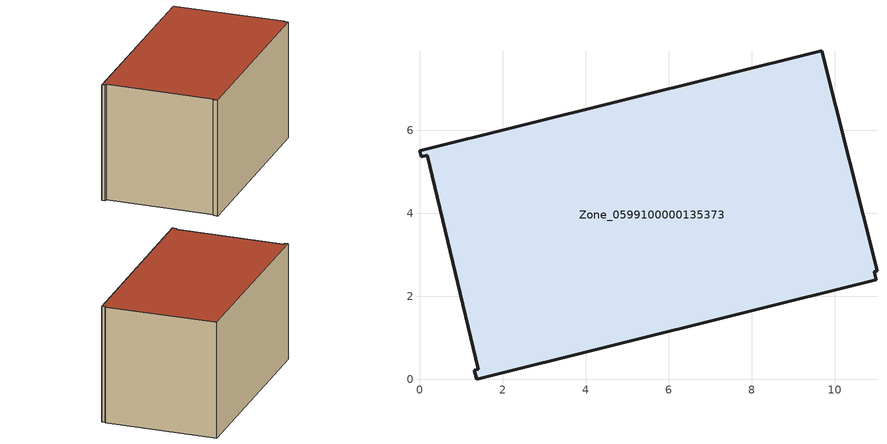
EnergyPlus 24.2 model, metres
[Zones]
Zone_0599100000135373
 floor ground (C_G): 1.42,0.24 0.18,5.4 0.04,5.36 0,5.51 9.69,7.92 11.02,2.62 10.95,2.6 11,2.4 1.38,0 1.32,0.22 z0
 wall outside (C_F): 11.02,2.62 9.69,7.92 0,5.51 0.04,5.36 0.18,5.4 1.42,0.24 1.32,0.22 1.38,0 11,2.4 10.95,2.6 11.02,2.62 z0:5.8
 roof outside (C_R): 0.18,5.4 1.42,0.24 1.32,0.22 1.38,0 11,2.4 10.95,2.6 11.02,2.62 9.69,7.92 0,5.51 0.04,5.36 z5.8
[BUILDING]
Pand.0599100000135373: North Axis=0; Terrain=City; Loads Convergence Tolerance Value=0.04; Temperature Convergence Tolerance Value=0.4; Solar Distribution=FullExterior; Maximum Number of Warmup Days=25; Minimum Number of Warmup Days=1
[Site:Location]
Rotterdam.The.Hague.AP_ZH_NLD Design_Conditions: Latitude=51.96; Longitude=4.45; Time Zone=1; Elevation=-4.5
[SITE:GROUNDTEMPERATURE:BUILDINGSURFACE]
18, 18, 18, 18, 18, 18, 18, 18, 18, 18, 18, 18
[MATERIAL] Thermal Absorptance=0.9; Solar Absorptance=0.7; Visible Absorptance=0.7
Name | Roughness | Thickness | Conductivity | Density | Specific Heat
G.TC.1975-1991 | MediumSmooth | 0.15 | 0.288461 | 540 | 1210
F.TC.1975-1991 | Rough | 0.3 | 0.230769 | 1920 | 840
R.TC.1975-1991 | MediumRough | 0.2 | 0.153846 | 1500 | 1000
[CONSTRUCTION]
C_G: G.TC.1975-1991
C_F: F.TC.1975-1991
C_R: R.TC.1975-1991
[ZONE]
Zone_0599100000135373: Type=1; Multiplier=1; Ceiling Height=Autocalculate; Volume=Autocalculate; Floor Area=autocalculate; Part of Total Floor Area=Yes
[ZONEINFILTRATION:DESIGNFLOWRATE]
Infil_Zone_0599100000135373: Zone or ZoneList or Space or SpaceList=Zone_0599100000135373; Schedule=AlwaysOn; Design Flow Rate Calculation Method=Flow/Area; Flow Rate per Floor Area=0.003; Constant Term Coefficient=1; Temperature Term Coefficient=0; Velocity Term Coefficient=0; Velocity Squared Term Coefficient=0
[HVACTEMPLATE:ZONE:IDEALLOADSAIRSYSTEM]
Zone_0599100000135373: Maximum Heating Supply Air Temperature=50; Minimum Cooling Supply Air Temperature=13; Maximum Heating Supply Air Humidity Ratio=0.0156; Minimum Cooling Supply Air Humidity Ratio=0.0077; Heating Limit=NoLimit; Cooling Limit=NoLimit; Dehumidification Control Type=ConstantSensibleHeatRatio; Cooling Sensible Heat Ratio=0.7; Dehumidification Setpoint=60; Humidification Control Type=None; Humidification Setpoint=30; Outdoor Air Method=None; Outdoor Air Flow Rate per Person=0.00944; Outdoor Air Flow Rate per Zone Floor Area=0; Outdoor Air Flow Rate per Zone=0; Demand Controlled Ventilation Type=None; Outdoor Air Economizer Type=NoEconomizer; Heat Recovery Type=None; Sensible Heat Recovery Effectiveness=0.7; Latent Heat Recovery Effectiveness=0.65
[ZONECONTROL:THERMOSTAT]
ThermostatControl_Zone_0599100000135373: Zone or ZoneList=Zone_0599100000135373; Control Type Schedule=DualSetpointControlType; Control 1=Thermostat_Zone_0599100000135373; Temperature Difference Between Cutout And Setpoint=0
[THERMOSTATSETPOINT:DUALSETPOINT]
Thermostat_Zone_0599100000135373: Heating Setpoint Temperature Schedule=HeatingSetpoint_Zone_0599100000135373; Cooling Setpoint Temperature Schedule=CoolingSetpoint_Zone_0599100000135373
[SCHEDULE:COMPACT]
HeatingSetpoint_Zone_0599100000135373: Through: 12/31, For: AllDays, Until: 24:00, 21
CoolingSetpoint_Zone_0599100000135373: Through: 12/31, For: AllDays, Until: 24:00, 24
DualSetpointControlType: Through: 12/31, For: AllDays, Until: 24:00, 4
AlwaysOn: Through: 12/31, For: AllDays, Until: 24:00, 1
